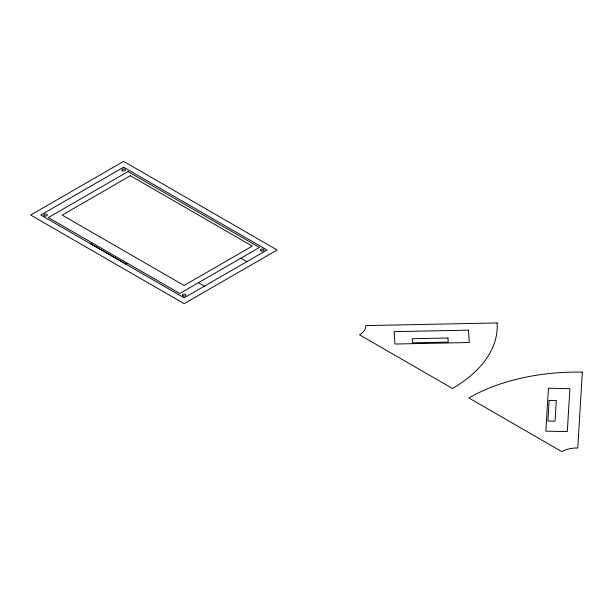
<?xml version="1.0" encoding="UTF-8"?>
<svg xmlns="http://www.w3.org/2000/svg" width="613" height="613" viewBox="0 0 613 613"><rect width="100%" height="100%" fill="white"/><g stroke="black" fill="none" stroke-linecap="round" stroke-linejoin="round"><path stroke-width="0.92" d="M91.843 242.694L90.425 243.514L126.14 264.134L127.558 263.314M240.817 258.242L246.786 261.69M198.428 282.708L204.405 286.156M548.443 388.236L545.846 431.169L567.301 431.606L569.898 388.673L548.443 388.236M549.141 400.404L547.892 421.047L555.041 421.185L556.29 400.55L549.141 400.404M582.35 372.145L577.76 448.003A21.463 12.39 0 0 0 561.837 451.628L468.861 397.952A152.944 88.303 0 0 1 582.35 372.145M123.619 161.372L30.65 215.048L184.168 303.68L277.145 250.004L123.619 161.372M123.619 167.211L40.764 215.048L184.168 297.841L267.023 250.004L123.619 167.211M128.002 171.586L48.335 217.577L179.785 293.474L259.46 247.476L128.002 171.586M130.393 175.724L62.197 215.094L184.092 285.466L252.288 246.097L130.393 175.724M497.158 322.951L365.754 325.603A21.463 12.39 0 0 1 359.479 334.798L452.455 388.473A152.944 88.303 0 0 0 497.158 322.951M468.524 330.146L394.167 331.641L394.918 344.031L469.274 342.529L468.524 330.146M447.957 338.001L412.204 338.721L412.457 342.851L448.203 342.131L447.957 338.001M183.164 295.933A1.785 1.034 0 0 0 185.954 295.152A1.785 1.034 0 0 0 183.387 294.156A1.785 1.034 0 0 0 183.164 295.933M44.657 215.945A1.785 1.034 0 0 0 47.339 215.048A1.785 1.034 0 0 0 44.657 214.152A1.785 1.034 0 0 0 44.657 215.945M261.245 250.863A1.785 1.034 0 0 0 264.027 250.081A1.785 1.034 0 0 0 261.46 249.077A1.785 1.034 0 0 0 261.245 250.863M122.623 170.828A1.785 1.034 0 0 0 125.404 170.046A1.785 1.034 0 0 0 122.838 169.042A1.785 1.034 0 0 0 122.623 170.828"/></g></svg>
